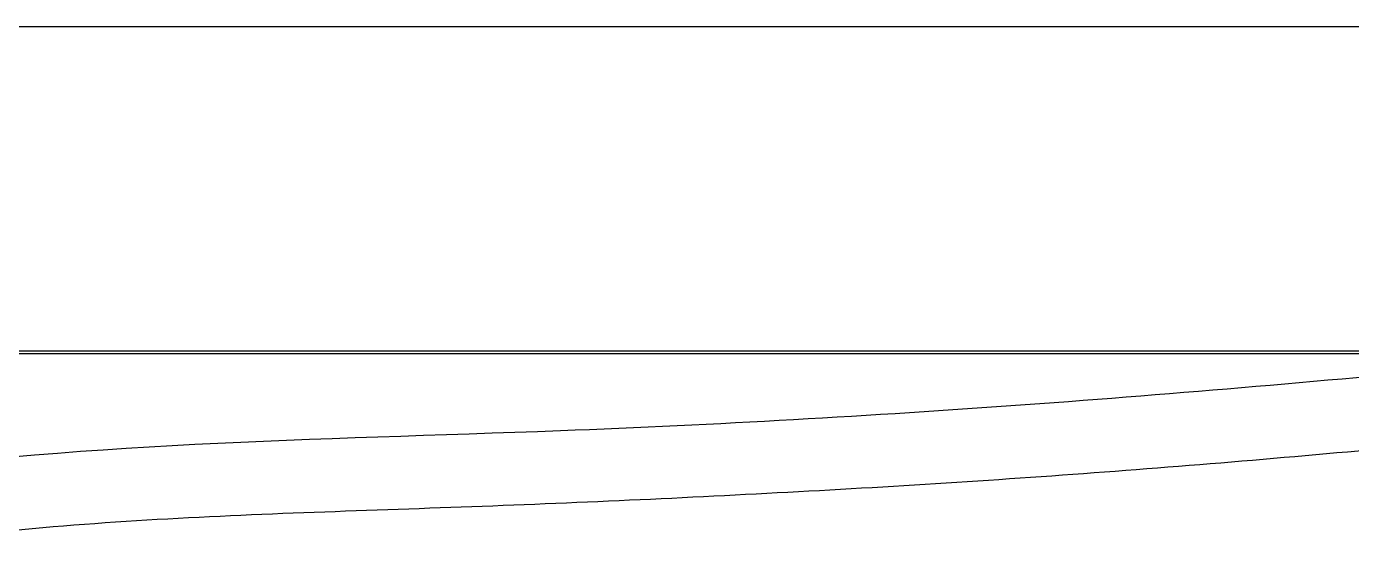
# Model space of a CAD drawing. Extents: x 16296684858 to 16296688009, y -37409618718 to -37409616409.
# Drawn here: x 16296685716.58 to 16296685740.04, y -37409616581.89 to -37409616572.6 of the extents above; entities that cross this region are included whole.
import ezdxf

# ---------------------------------------------------------------- set-up
doc = ezdxf.new("R2010")
doc.units = 0
doc.header["$LTSCALE"] = 10
doc.header["$MEASUREMENT"] = 0
doc.layers.get('0').update_dxf_attribs({"linetype": 'CONTINUOUS'})

msp = doc.modelspace()

# ---------------------------------------------------------------- linework, layer by layer
at = {"color": 7, "linetype": 'Continuous'}
for p, q in [((16296685701.28178, -37409616572.602707), (16296685755.79002, -37409616572.602707)), ((16296685549.540279, -37409616578.347878), (16296685796.035919, -37409616578.347878)), ((16296685549.58963, -37409616578.397217), (16296685796.03594, -37409616578.397217))]:
    msp.add_line(p, q, dxfattribs=at)
for points, knots in [([(16296685763.19788, -37409616576.171066), (16296685751.59664, -37409616577.651573), (16296685741.60854, -37409616578.778931), (16296685727.325279, -37409616579.885338), (16296685717.386101, -37409616579.968803), (16296685713.074619, -37409616580.621643)], [0, 0, 0, 0, 0.32265881, 0.703660028, 1, 1, 1, 1]), ([(16296685713.37944, -37409616581.888542), (16296685714.35343, -37409616581.748016), (16296685716.31002, -37409616581.504387), (16296685719.26441, -37409616581.298729), (16296685722.23171, -37409616581.185959), (16296685725.208691, -37409616581.084976), (16296685728.193029, -37409616580.953331), (16296685731.182859, -37409616580.795326), (16296685734.175871, -37409616580.609093), (16296685738.167669, -37409616580.30822), (16296685743.151939, -37409616579.849579), (16296685749.122181, -37409616579.220871), (16296685755.071541, -37409616578.498169), (16296685759.024321, -37409616577.945221), (16296685763.04953, -37409616577.489754)], [0, 0, 0, 0, 0.061722633, 0.123607481, 0.185686334, 0.247966739, 0.310435876, 0.373047191, 0.435753453, 0.498521121, 0.624122107, 0.749678321, 0.875044319, 1, 1, 1, 1])]:
    msp.add_open_spline(points, degree=3, knots=knots, dxfattribs=at)

doc.saveas('drawing.dxf')
